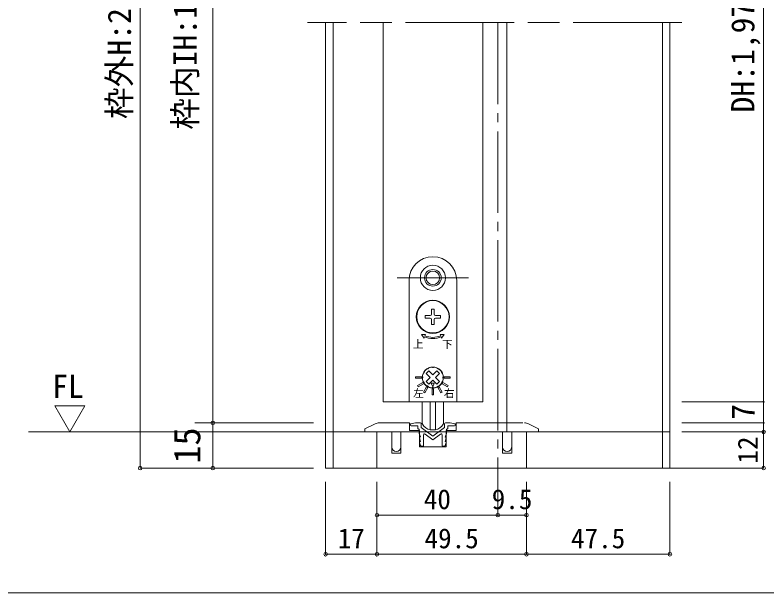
# Model space of a CAD drawing. Units: millimetres on the paper, enlarged 10 times, with parts at other scales. Extents: x -1985 to 2015, y -1370 to 1400.
# Drawn here: x -1321 to -491, y -52 to 585 of the extents above; entities that cross this region are included whole.
import ezdxf
from ezdxf.enums import TextEntityAlignment as Align

# ---------------------------------------------------------------- set-up
doc = ezdxf.new("R2010")
doc.units = ezdxf.units.MM
doc.header["$LTSCALE"] = 10
doc.header["$PDMODE"] = 32
doc.header["$PDSIZE"] = 4
for name, pattern in [('CHAIN', [18.5, 12, -1.5, 3.5, -1.5]), ('CHAIN2', [12, 9, -1, 1, -1]), ('USER1', [19.05, 12.7, -6.35])]:
    doc.linetypes.add(name, pattern=pattern)
doc.layers.add('1-1_0', color=7, linetype='Continuous', lineweight=20)
doc.layers.add('2-0', color=7, linetype='Continuous', lineweight=20)
doc.styles.add('ＭＳ ゴシック', font='')
doc.styles.get('ＭＳ ゴシック').set_extended_font_data('MS Gothic')

msp = doc.modelspace()

# ---------------------------------------------------------------- linework, layer by layer
at = {"layer": '1-1_0'}
msp.add_lwpolyline([(395, -52.5), (-1935, -52.5), (-1935, 1350)], dxfattribs=at)
msp.add_lwpolyline([(395, -52.5), (-1935, -52.5), (-1935, 1350)], dxfattribs=at)
at = {"layer": '2-0', "color": 4, "lineweight": 9}
for p, q in [((-1182.65, 1069.06), (-1182.65, 85.24)), ((-1102.5, 949.06), (-1102.5, 135.24)), ((-584.57, 158.57), (-494.43, 158.57)), ((-494.43, 158.57), (-494.43, 135.24)), ((-494.43, 151.91), (-494.43, 135.24)), ((-1122.5, 135.24), (-991.24, 135.24)), ((-1102.5, 135.24), (-1102.5, 85.24)), ((-584.57, 135.24), (-494.43, 135.24)), ((-494.43, 135.24), (-494.43, 125.24)), ((-494.43, 135.24), (-494.43, 125.24)), ((-977.91, 125.24), (-1305.84, 125.24)), ((-584.57, 125.24), (-494.43, 125.24)), ((-494.43, 125.24), (-494.43, 85.24)), ((-1182.65, 85.24), (-1000.99, 85.24)), ((-1122.5, 85.24), (-991.24, 85.24)), ((-494.43, 85.24), (-726.24, 85.24)), ((-977.91, -9.8), (-977.91, 70.05)), ((-977.91, -9.8), (-977.91, 70.05)), ((-921.24, -9.8), (-921.24, 70.05)), ((-921.24, 33.35), (-921.24, 70.05)), ((-787.91, 33.35), (-787.91, 70.05)), ((-756.24, -9.8), (-756.24, 70.05)), ((-756.24, 33.35), (-756.24, 70.05)), ((-597.91, -9.8), (-597.91, 70.05)), ((-597.91, -9.8), (-597.91, 70.05)), ((-921.24, 33.35), (-787.91, 33.35)), ((-787.91, 33.35), (-756.24, 33.35)), ((-977.91, -9.8), (-921.24, -9.8)), ((-921.24, -9.8), (-756.24, -9.8)), ((-756.24, -9.8), (-597.91, -9.8))]:
    msp.add_line(p, q, dxfattribs=at)
at = {"layer": '2-0', "linetype": 'CHAIN'}
msp.add_line((-584.72, 576.91), (-998.06, 576.91), dxfattribs=at)
at = {"layer": '2-0'}
for p, q in [((-977.91, 85.24), (-977.91, 576.91)), ((-969.57, 576.91), (-969.57, 85.24)), ((-914.57, 158.57), (-914.57, 576.91)), ((-804.57, 576.91), (-804.57, 158.57)), ((-777.91, 576.91), (-777.91, 125.24)), ((-606.24, 576.91), (-606.24, 85.24)), ((-597.91, 576.91), (-597.91, 85.24)), ((-914.57, 158.57), (-804.57, 158.57)), ((-918.88, 135.24), (-885.41, 135.24)), ((-884.57, 132.91), (-884.57, 133.1)), ((-878.68, 135.21), (-883.79, 134.08)), ((-878.46, 135.24), (-873.35, 135.24)), ((-872.35, 134.24), (-872.35, 130.24)), ((-846.8, 134.24), (-846.8, 130.24)), ((-840.68, 135.24), (-845.8, 135.24)), ((-840.47, 135.21), (-835.36, 134.08)), ((-834.57, 133.1), (-834.57, 132.91)), ((-833.73, 135.24), (-760.13, 135.24)), ((-597.91, 125.24), (-977.91, 125.24)), ((-921.24, 125.24), (-934.57, 125.24)), ((-904.91, 125.24), (-921.24, 125.24)), ((-921.24, 85.24), (-921.24, 125.24)), ((-904.91, 125.24), (-904.91, 101.91)), ((-874.24, 125.24), (-894.91, 125.24)), ((-883.57, 131.91), (-880.13, 131.91)), ((-880.13, 131.91), (-876.24, 131.91)), ((-876.24, 128.99), (-874.57, 127.74)), ((-874.57, 123.69), (-874.57, 127.74)), ((-872.35, 130.24), (-859.57, 120.66)), ((-859.57, 120.66), (-846.8, 130.24)), ((-797.91, 125.24), (-844.91, 125.24)), ((-842.91, 128.99), (-844.57, 127.74)), ((-844.57, 123.69), (-844.57, 127.74)), ((-839.02, 131.91), (-842.91, 131.91)), ((-842.91, 128.99), (-842.91, 131.91)), ((-835.57, 131.91), (-839.02, 131.91)), ((-740.91, 125.24), (-787.91, 125.24)), ((-782.57, 125.24), (-782.57, 101.91)), ((-756.24, 125.24), (-597.91, 125.24)), ((-756.24, 85.24), (-756.24, 125.24)), ((-874.53, 123.46), (-873.09, 119.61)), ((-874.28, 118.75), (-873.04, 114.61)), ((-873.64, 119.61), (-873.09, 119.61)), ((-869.74, 110.27), (-869.74, 122.11)), ((-859.57, 116.49), (-868.14, 122.91)), ((-859.57, 116.49), (-851.01, 122.91)), ((-849.41, 110.24), (-849.41, 122.11)), ((-844.62, 123.46), (-846.07, 119.57)), ((-845.47, 119.57), (-846.07, 119.57)), ((-844.83, 118.71), (-846.07, 114.57)), ((-873.18, 110.08), (-874.28, 113.75)), ((-873.64, 114.61), (-873.04, 114.61)), ((-872.54, 109.61), (-870.41, 109.61)), ((-846.57, 109.57), (-848.74, 109.57)), ((-845.47, 114.57), (-846.07, 114.57)), ((-845.93, 110.05), (-844.83, 113.71)), ((-977.91, 85.24), (-597.91, 85.24)), ((-792.91, 85.24), (-921.24, 85.24)), ((-756.24, 85.24), (-921.24, 85.24))]:
    msp.add_line(p, q, dxfattribs=at)
at = {"layer": '2-0', "color": 4, "linetype": 'CHAIN2', "lineweight": 9}
msp.add_line((-787.91, 576.91), (-787.91, 32.74), dxfattribs=at)
at = {"layer": '2-0', "color": 2, "linetype": 'USER1', "lineweight": 18}
msp.add_line((-899.07, 295.24), (-820.07, 295.24), dxfattribs=at)
at = {"layer": '2-0', "lineweight": 18}
for p, q in [((-885.91, 292.24), (-885.91, 158.57)), ((-833.24, 158.57), (-833.24, 292.24)), ((-858.07, 260.57), (-861.07, 260.57)), ((-861.07, 255.07), (-861.07, 260.57)), ((-858.07, 255.07), (-858.07, 260.57)), ((-862.41, 250.74), (-867.91, 250.74)), ((-861.07, 243.91), (-861.07, 249.41)), ((-858.07, 243.91), (-858.07, 249.41)), ((-851.24, 253.74), (-856.74, 253.74)), ((-851.24, 250.74), (-856.74, 250.74)), ((-851.24, 253.74), (-851.24, 250.74)), ((-858.07, 243.91), (-861.07, 243.91)), ((-859.54, 188.07), (-855.01, 192.49)), ((-866.93, 180.85), (-862.4, 185.27)), ((-862.4, 185.27), (-866.82, 189.81)), ((-864.14, 177.99), (-866.93, 180.85)), ((-864.14, 177.99), (-859.61, 182.41)), ((-855.18, 177.88), (-859.61, 182.41)), ((-852.32, 180.67), (-855.18, 177.88)), ((-885.91, 158.57), (-833.24, 158.57)), ((-871.24, 134.6), (-871.24, 158.57)), ((-862.49, 158.57), (-862.49, 127.53)), ((-856.66, 158.57), (-856.66, 127.53)), ((-847.91, 158.57), (-847.91, 134.6)), ((-977.91, 125.24), (-597.91, 125.24)), ((-862.49, 127.53), (-856.66, 127.53))]:
    msp.add_line(p, q, dxfattribs=at)
at = {"layer": '2-0', "color": 4, "lineweight": 9}
msp.add_lwpolyline([(-584.57, 949.06), (-494.43, 949.06), (-494.43, 151.91)], dxfattribs=at)
at = {"layer": '2-0', "lineweight": 18}
for points in [[(-862.41, 253.74), (-867.91, 253.74), (-867.91, 250.74)], [(-868.25, 231.3), (-867.74, 232.53), (-872.07, 232.53), (-869.27, 228.83), (-868.76, 230.07)], [(-850.39, 230.07), (-849.88, 228.83), (-847.08, 232.53), (-851.41, 232.53), (-850.9, 231.3)], [(-859.54, 188.07), (-863.96, 192.6), (-866.82, 189.81)], [(-852.32, 180.67), (-856.74, 185.2), (-852.21, 189.63), (-855.01, 192.49)]]:
    msp.add_lwpolyline(points, dxfattribs=at)
for points in [[(-878.57, 184.41), (-871.91, 184.41), (-871.91, 186.07), (-878.57, 186.07)], [(-840.57, 186.07), (-847.24, 186.07), (-847.24, 184.41), (-840.57, 184.41)], [(-875.61, 175.02), (-869.84, 178.35), (-870.67, 179.79), (-876.44, 176.46)], [(-868.35, 168.37), (-865.02, 174.14), (-866.46, 174.97), (-869.79, 169.2)], [(-859.7, 174.91), (-857.98, 178.89), (-861.32, 178.93)], [(-849.35, 169.2), (-852.68, 174.97), (-854.13, 174.14), (-850.79, 168.37)], [(-842.7, 176.46), (-848.48, 179.79), (-849.31, 178.35), (-843.54, 175.02)], [(-858.74, 172.91), (-860.41, 172.91), (-860.41, 166.24), (-858.74, 166.24)]]:
    msp.add_lwpolyline(points, close=True, dxfattribs=at)
at = {"layer": '2-0'}
msp.add_lwpolyline([(-1260.15, 125.24), (-1243.65, 153.92), (-1276.85, 153.92)], close=True, dxfattribs=at)
for points in [[(-934.57, 125.24), (-934.57, 128.57), (-923.35, 134.18)], [(-885.41, 135.24), (-885.41, 126.91), (-874.24, 126.91), (-874.24, 108.57), (-844.91, 108.57), (-844.91, 126.91)], [(-844.87, 126.91), (-833.73, 126.91), (-833.73, 135.24)], [(-742.91, 125.24), (-742.91, 128.57), (-754.13, 134.18)], [(-894.91, 125.24), (-894.91, 101.91), (-904.91, 101.91)], [(-876.24, 128.99), (-876.24, 130.66), (-876.24, 131.91)], [(-772.57, 125.24), (-772.57, 101.91), (-782.57, 101.91)], [(-742.91, 125.24), (-756.24, 125.24), (-772.57, 125.24)]]:
    msp.add_lwpolyline(points, dxfattribs=at)
at = {"layer": '2-0', "lineweight": 18}
for centre, radius in [((-859.57, 295.24), 13.83), ((-859.57, 295.24), 9.17), ((-859.57, 295.24), 7.5), ((-859.57, 252.24), 18.33), ((-859.57, 252.24), 17.83)]:
    msp.add_circle(centre, radius, dxfattribs=at)
for centre, radius, start, end in [((-859.57, 292.24), 26.33, 0, 180), ((-862.41, 255.07), 1.33, 270, 360), ((-862.41, 249.41), 1.33, 360, 90), ((-856.74, 255.07), 1.33, 180, 270), ((-856.74, 249.41), 1.33, 90, 180), ((-859.57, 252.24), 24, 247.5, 292.5), ((-859.57, 252.24), 22.67, 247.5, 292.5), ((-859.57, 185.24), 11.67, 98.90298, 201.09702), ((-859.57, 185.24), 11.17, 146.90028, 151.69834), ((-865.66, 190.68), 3.33, 138.17431, 168.71996), ((-859.57, 185.24), 11.5, 130.42431, 138.17431), ((-864.87, 191.46), 3.33, 99.87866, 130.42431), ((-859.57, 185.24), 11.17, 116.90028, 121.69834), ((-862.12, 193), 3.33, 108.17431, 138.71996), ((-859.57, 185.24), 11.5, 100.42431, 108.17431), ((-861.05, 193.27), 3.33, 69.87866, 100.42431), ((-861.02, 194.46), 2.33, 72.61143, 98.90298), ((-859.57, 199.07), 2.5, 252.61143, 287.38857), ((-859.57, 185.24), 11.17, 86.90028, 91.69834), ((-857.9, 193.23), 3.33, 78.17431, 108.71996), ((-858.13, 194.46), 2.33, 81.09702, 107.38857), ((-859.57, 185.24), 11.67, 338.90298, 81.09702), ((-859.57, 185.24), 11.5, 70.42431, 78.17431), ((-856.84, 192.93), 3.33, 39.87866, 70.42431), ((-859.57, 185.24), 11.17, 56.90028, 61.69834), ((-854.13, 191.32), 3.33, 48.17431, 78.71996), ((-859.57, 185.24), 11.5, 40.42431, 48.17431), ((-853.36, 190.53), 3.33, 9.87866, 40.42431), ((-859.57, 185.24), 11.17, 26.90028, 31.69834), ((-867.6, 183.76), 3.33, 159.87866, 190.42431), ((-867.57, 186.91), 3.33, 168.17431, 198.71996), ((-859.57, 185.24), 11.5, 190.42431, 198.17431), ((-859.57, 185.24), 11.5, 160.42431, 168.17431), ((-859.57, 185.24), 11.17, 176.90028, 181.69834), ((-867.27, 187.97), 3.33, 129.87866, 160.42431), ((-851.81, 187.79), 3.33, 18.17431, 48.71996), ((-859.57, 185.24), 11.5, 340.42431, 348.17431), ((-859.57, 185.24), 11.5, 10.42431, 18.17431), ((-859.57, 185.24), 11.17, 356.90028, 1.69834), ((-851.58, 183.56), 3.33, 348.17431, 18.71996), ((-851.54, 186.72), 3.33, 339.87866, 10.42431), ((-867.33, 182.69), 3.33, 198.17431, 228.71996), ((-868.28, 181.88), 2.33, 201.09702, 227.38857), ((-871.55, 178.32), 2.5, 12.61143, 47.38857), ((-859.57, 185.24), 11.17, 206.90028, 211.69834), ((-866.84, 179.38), 2.33, 192.61143, 218.90298), ((-865.79, 179.94), 3.33, 189.87866, 220.42431), ((-859.57, 185.24), 11.67, 218.90298, 321.09702), ((-859.57, 185.24), 11.5, 220.42431, 228.17431), ((-865.02, 179.15), 3.33, 228.17431, 258.71996), ((-859.57, 185.24), 11.17, 236.90028, 241.69834), ((-862.31, 177.54), 3.33, 219.87866, 250.42431), ((-859.57, 185.24), 11.5, 250.42431, 258.17431), ((-859.57, 185.24), 11.5, 280.42431, 288.17431), ((-857.03, 177.48), 3.33, 288.17431, 318.71996), ((-859.57, 185.24), 11.17, 296.90028, 301.69834), ((-854.28, 179.02), 3.33, 279.87866, 310.42431), ((-859.57, 185.24), 11.5, 310.42431, 318.17431), ((-853.49, 179.79), 3.33, 318.17431, 348.71996), ((-852.31, 179.38), 2.33, 321.09702, 347.38857), ((-859.57, 185.24), 11.17, 326.90028, 331.69834), ((-847.59, 178.32), 2.5, 132.61143, 167.38857), ((-851.88, 182.5), 3.33, 309.87866, 340.42431), ((-850.87, 181.88), 2.33, 312.61143, 338.90298), ((-861.25, 177.25), 3.33, 258.17431, 288.71996), ((-859.57, 185.24), 11.17, 266.90028, 271.69834), ((-858.1, 177.21), 3.33, 249.87866, 280.42431), ((-869.57, 134.6), 1.67, 180, 210.56067), ((-859.53, 140.53), 13.33, 210.56067, 257.16143), ((-859.62, 140.53), 13.33, 282.83857, 329.43933), ((-849.57, 134.6), 1.67, 329.43933, 360)]:
    msp.add_arc(centre, radius, start, end, dxfattribs=at)
at = {"layer": '2-0', "color": 4, "lineweight": 9}
for centre, start, end in [((-494.43, 158.57), 90, 270), ((-494.43, 158.57), 90, 270), ((-494.43, 158.57), 90, 270), ((-494.43, 158.57), 90, 270), ((-494.43, 158.57), 270, 90), ((-494.43, 158.57), 270, 90), ((-494.43, 158.57), 270, 90), ((-494.43, 158.57), 270, 90), ((-494.43, 135.24), 90, 270), ((-494.43, 135.24), 90, 270), ((-494.43, 135.24), 90, 270), ((-494.43, 135.24), 90, 270), ((-494.43, 135.24), 270, 90), ((-494.43, 135.24), 270, 90), ((-494.43, 135.24), 270, 90), ((-494.43, 135.24), 270, 90), ((-494.43, 125.24), 90, 270), ((-494.43, 125.24), 90, 270), ((-494.43, 125.24), 90, 270), ((-494.43, 125.24), 90, 270), ((-494.43, 125.24), 90, 270), ((-494.43, 125.24), 90, 270), ((-494.43, 125.24), 270, 90), ((-494.43, 125.24), 270, 90), ((-494.43, 125.24), 270, 90), ((-494.43, 125.24), 270, 90), ((-494.43, 125.24), 270, 90), ((-494.43, 125.24), 270, 90)]:
    msp.add_arc(centre, 0.521, start, end, dxfattribs=at)
at = {"layer": '2-0'}
for centre, radius, start, end in [((-918.88, 125.24), 10, 90, 116.56505), ((-883.57, 133.1), 1, 102.52881, 180), ((-883.57, 132.91), 1, 180, 270), ((-878.46, 134.24), 1, 90, 102.52881), ((-878.46, 134.24), 1, 90, 102.52881), ((-878.46, 134.24), 1, 90, 102.52881), ((-878.46, 134.24), 1, 90, 102.52881), ((-873.35, 134.24), 1, 0, 90), ((-845.8, 134.24), 1, 90, 180), ((-840.68, 134.24), 1, 77.47119, 90), ((-835.57, 132.91), 1, 270, 0), ((-835.57, 133.1), 1, 0, 77.47119), ((-758.6, 125.24), 10, 63.43495, 90), ((-873.91, 123.69), 0.667, 180, 200.55605), ((-873.91, 123.69), 0.667, 180, 200.55605), ((-873.91, 123.69), 0.667, 180, 200.55605), ((-873.91, 123.69), 0.667, 180, 200.55605), ((-873.64, 118.94), 0.667, 90, 196.69924), ((-868.74, 122.11), 1, 53.1301, 180), ((-850.41, 122.11), 1, 0, 126.8699), ((-845.47, 118.91), 0.667, 343.30076, 90), ((-845.24, 123.69), 0.667, 339.44395, 0), ((-845.24, 123.69), 0.667, 339.44395, 0), ((-845.24, 123.69), 0.667, 339.44395, 0), ((-899.91, 108.57), 5, 180, 0), ((-873.64, 113.94), 0.667, 90, 196.69924), ((-872.54, 110.27), 0.667, 196.69924, 270), ((-870.41, 110.27), 0.667, 270, 0), ((-848.74, 110.24), 0.667, 180, 270), ((-846.57, 110.24), 0.667, 270, 343.30076), ((-845.47, 113.91), 0.667, 343.30076, 90), ((-777.57, 108.57), 5, 180, 0)]:
    msp.add_arc(centre, radius, start, end, dxfattribs=at)
at = {"layer": '2-0', "color": 4}
for p in [(-1102.5, 135.24), (-494.43, 125.24), (-1182.65, 85.24), (-1102.5, 85.24), (-494.43, 85.24), (-921.24, 33.35), (-787.91, 33.35), (-756.24, 33.35), (-977.91, -9.8), (-921.24, -9.8), (-756.24, -9.8), (-597.91, -9.8)]:
    msp.add_point(p, dxfattribs=at)

# ---------------------------------------------------------------- texts
at = {"layer": '2-0', "style": 'ＭＳ ゴシック'}
for s, height, p in [('枠内IH:1,985', 25.66, (-1112.54, 458.7)), ('枠外H:2,036', 25.66, (-1185.16, 470.48)), ('DH:1,970', 25.66, (-496.94, 477.7)), ('7', 25.66, (-496.58, 138.56)), ('15', 29.33, (-1107.5, 90.24)), ('12', 21.99, (-494.43, 90.24))]:
    msp.add_text(s, height=height, rotation=90, dxfattribs=at).set_placement(p, align=Align.BOTTOM_LEFT)
for s, height, p in [('上', 8.55, (-881.65, 215.18)), ('下', 8.55, (-849.33, 214.92)), ('FL', 25.66, (-1279.81, 155.03)), ('左', 8.55, (-881.34, 161)), ('右', 8.55, (-847.36, 160.92)), ('40', 21.99, (-869.57, 33.35)), ('9.5', 21.99, (-794.57, 33.35)), ('17', 21.99, (-964.57, -9.8)), ('49.5', 21.99, (-868.74, -9.8)), ('47.5', 21.99, (-707.07, -9.8))]:
    msp.add_text(s, height=height, dxfattribs=at).set_placement(p, align=Align.BOTTOM_LEFT)

doc.saveas('drawing.dxf')
